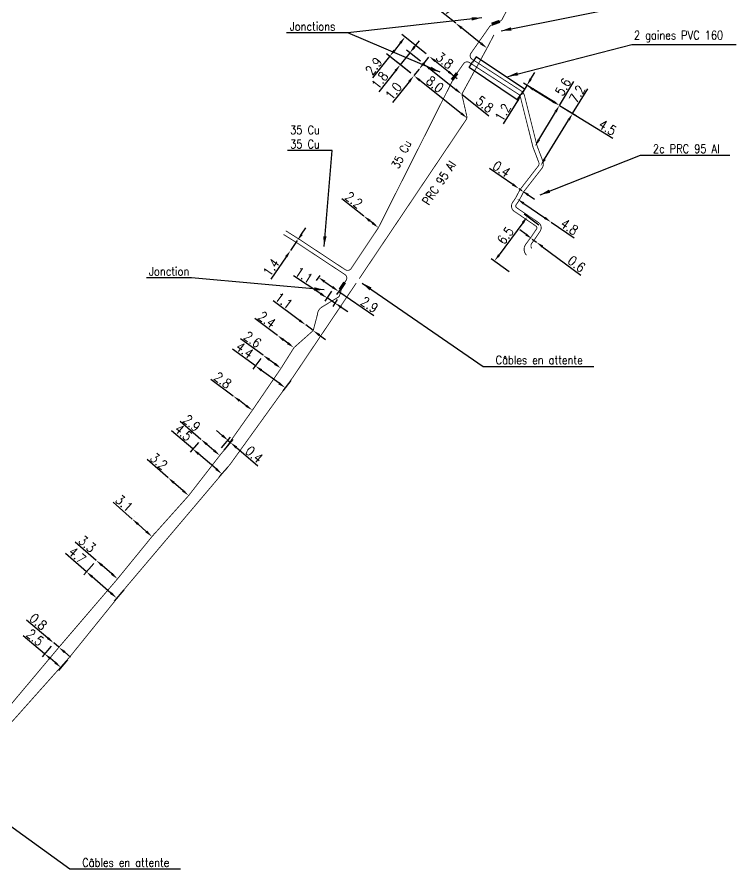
# Model space of a CAD drawing. Header units: millimetres. Extents: x 185000 to 186000, y 127000 to 128000.
# Drawn here: x 185553.4 to 185638.2, y 127566 to 127666 of the extents above; entities that cross this region are included whole.
import ezdxf
from ezdxf.enums import TextEntityAlignment as Align

# ---------------------------------------------------------------- set-up
doc = ezdxf.new("R2010")
doc.units = ezdxf.units.MM
doc.header["$PDMODE"] = 34
doc.layers.get('0').update_dxf_attribs({"linetype": 'CONTINUOUS'})
doc.layers.get('DEFPOINTS').update_dxf_attribs({"linetype": 'CONTINUOUS'})
for name, color, linetype in [('M_120', 5, 'M_ST_13'), ('M_300', 7, 'CONTINUOUS'), ('M_400', 7, 'CONTINUOUS')]:
    doc.layers.add(name, color=color, linetype=linetype)
doc.styles.get("Standard").update_dxf_attribs({"font": 'romans.shx', "width": 0.85})
doc.linetypes.add('M_ST_13', pattern='A,5,-0.3,["oo",Standard,S=1.5,R=0,X=0,Y=-0.5],-3', length=8.3)
doc.dimstyles.get("Standard").update_dxf_attribs({"dimtxt": 1.5, "dimasz": 1.2, "dimexe": 0.625, "dimexo": 0.625, "dimgap": 0.25, "dimtad": 1, "dimdec": 1, "dimzin": 0, "dimdsep": 46, "dimtxsty": 'Standard', "dimcen": -0.5, "dimadec": 0, "dimazin": 0, "dimtfac": 1, "dimtdec": 1, "dimtmove": 0, "dimatfit": 3, "dimfxl": 0, "dimtolj": 1, "dimtzin": 0, "dimarcsym": 0})

# ---------------------------------------------------------------- blocks, each defined once
blk = doc.blocks.new('*D206')
at = {"layer": 'DEFPOINTS', "color": 0, "linetype": 'Continuous', "transparency": 16777216}
for p in [(185557.75, 127592.5), (185557.75, 127592.5), (185558.36, 127591.99)]:
    blk.add_point(p, dxfattribs=at)
at = {"layer": 'M_120', "color": 0, "linetype": 'Continuous', "lineweight": -2, "transparency": 16777216}
for p, q in [((185557.06, 127593.08), (185554.54, 127595.19)), ((185558.36, 127591.99), (185557.75, 127592.5)), ((185558.06, 127591.63), (185558.06, 127591.63)), ((185559.05, 127591.41), (185559.74, 127590.83))]:
    blk.add_line(p, q, dxfattribs=at)
at = {"layer": 'M_120', "color": 0, "linetype": 'Continuous', "transparency": 16777216}
for points in [[(185557.16, 127593.2), (185556.96, 127592.97), (185557.75, 127592.5)], [(185559.15, 127591.53), (185558.96, 127591.3), (185558.36, 127591.99)]]:
    blk.add_solid(points, dxfattribs=at)
at = {"layer": 'M_120', "color": 0, "linetype": 'Continuous', "transparency": 16777216, "insert": (185555.94, 127595), "char_height": 1.125, "attachment_point": 5, "rotation": 320.0649}
blk.add_mtext('\\A1;0.8', dxfattribs=at)
blk = doc.blocks.new('*D207')
at = {"layer": 'DEFPOINTS', "color": 0, "linetype": 'Continuous', "transparency": 16777216}
for p in [(185562.76, 127602.2), (185562.76, 127602.2), (185565.25, 127600.03)]:
    blk.add_point(p, dxfattribs=at)
at = {"layer": 'M_120', "color": 0, "linetype": 'Continuous', "lineweight": -2, "transparency": 16777216}
for p, q in [((185562.76, 127602.2), (185560.29, 127604.35)), ((185564.58, 127600.62), (185563.44, 127601.61))]:
    blk.add_line(p, q, dxfattribs=at)
at = {"layer": 'M_120', "color": 0, "linetype": 'Continuous', "transparency": 16777216}
for points in [[(185563.54, 127601.72), (185563.34, 127601.49), (185562.76, 127602.2)], [(185564.67, 127600.74), (185564.48, 127600.51), (185565.25, 127600.03)]]:
    blk.add_solid(points, dxfattribs=at)
at = {"layer": 'M_120', "color": 0, "linetype": 'Continuous', "transparency": 16777216, "insert": (185561.68, 127604.13), "char_height": 1.125, "attachment_point": 5, "rotation": 319.0247}
blk.add_mtext('\\A1;3.3', dxfattribs=at)
blk = doc.blocks.new('*D208')
at = {"layer": 'DEFPOINTS', "color": 0, "linetype": 'Continuous', "transparency": 16777216}
for p in [(185566.96, 127607.03), (185566.98, 127607.06), (185569.28, 127604.97)]:
    blk.add_point(p, dxfattribs=at)
at = {"layer": 'M_120', "color": 0, "linetype": 'Continuous', "lineweight": -2, "transparency": 16777216}
for p, q in [((185566.98, 127607.06), (185564.74, 127609.05)), ((185567.27, 127607.38), (185567.29, 127607.41)), ((185568.63, 127605.59), (185567.66, 127606.46)), ((185569.59, 127605.32), (185569.61, 127605.35))]:
    blk.add_line(p, q, dxfattribs=at)
at = {"layer": 'M_120', "color": 0, "linetype": 'Continuous', "transparency": 16777216}
for points in [[(185567.76, 127606.57), (185567.56, 127606.35), (185566.98, 127607.06)], [(185568.73, 127605.71), (185568.53, 127605.48), (185569.3, 127605)]]:
    blk.add_solid(points, dxfattribs=at)
at = {"layer": 'M_120', "color": 0, "linetype": 'Continuous', "transparency": 16777216, "insert": (185566.02, 127608.91), "char_height": 1.125, "attachment_point": 5, "rotation": 318.3723}
blk.add_mtext('\\A1;3.1', dxfattribs=at)
blk = doc.blocks.new('*D209')
at = {"layer": 'DEFPOINTS', "color": 0, "linetype": 'Continuous', "transparency": 16777216}
for p in [(185571.2, 127611.91), (185571.2, 127611.91), (185573.61, 127609.81)]:
    blk.add_point(p, dxfattribs=at)
at = {"layer": 'M_120', "color": 0, "linetype": 'Continuous', "lineweight": -2, "transparency": 16777216}
for p, q in [((185571.2, 127611.91), (185568.72, 127614.06)), ((185572.93, 127610.4), (185571.88, 127611.32))]:
    blk.add_line(p, q, dxfattribs=at)
at = {"layer": 'M_120', "color": 0, "linetype": 'Continuous', "transparency": 16777216}
for points in [[(185571.98, 127611.43), (185571.78, 127611.2), (185571.2, 127611.91)], [(185573.03, 127610.51), (185572.84, 127610.29), (185573.61, 127609.81)]]:
    blk.add_solid(points, dxfattribs=at)
at = {"layer": 'M_120', "color": 0, "linetype": 'Continuous', "transparency": 16777216, "insert": (185570.11, 127613.84), "char_height": 1.125, "attachment_point": 5, "rotation": 319.0247}
blk.add_mtext('\\A1;3.2', dxfattribs=at)
blk = doc.blocks.new('*D210')
at = {"layer": 'DEFPOINTS', "color": 0, "linetype": 'Continuous', "transparency": 16777216}
for p in [(185575.06, 127616.42), (185575.06, 127616.42), (185577.27, 127614.53)]:
    blk.add_point(p, dxfattribs=at)
at = {"layer": 'M_120', "color": 0, "linetype": 'Continuous', "lineweight": -2, "transparency": 16777216}
for p, q in [((185575.06, 127616.42), (185572.61, 127618.52)), ((185576.58, 127615.11), (185575.75, 127615.83))]:
    blk.add_line(p, q, dxfattribs=at)
at = {"layer": 'M_120', "color": 0, "linetype": 'Continuous', "transparency": 16777216}
for points in [[(185575.85, 127615.94), (185575.65, 127615.72), (185575.06, 127616.42)], [(185576.68, 127615.23), (185576.48, 127615), (185577.27, 127614.53)]]:
    blk.add_solid(points, dxfattribs=at)
at = {"layer": 'M_120', "color": 0, "linetype": 'Continuous', "transparency": 16777216, "insert": (185573.98, 127618.33), "char_height": 1.125, "attachment_point": 5, "rotation": 319.3656}
blk.add_mtext('\\A1;2.9', dxfattribs=at)
blk = doc.blocks.new('*D211')
at = {"layer": 'DEFPOINTS', "color": 0, "linetype": 'Continuous', "transparency": 16777216}
for p in [(185578.85, 127621.51), (185578.85, 127621.51), (185581.1, 127619.84)]:
    blk.add_point(p, dxfattribs=at)
at = {"layer": 'M_120', "color": 0, "linetype": 'Continuous', "lineweight": -2, "transparency": 16777216}
for p, q in [((185578.85, 127621.51), (185576.22, 127623.46)), ((185580.38, 127620.37), (185579.57, 127620.97))]:
    blk.add_line(p, q, dxfattribs=at)
at = {"layer": 'M_120', "color": 0, "linetype": 'Continuous', "transparency": 16777216}
for points in [[(185579.66, 127621.09), (185579.48, 127620.85), (185578.85, 127621.51)], [(185580.47, 127620.49), (185580.29, 127620.25), (185581.1, 127619.84)]]:
    blk.add_solid(points, dxfattribs=at)
at = {"layer": 'M_120', "color": 0, "linetype": 'Continuous', "transparency": 16777216, "insert": (185577.62, 127623.36), "char_height": 1.125, "attachment_point": 5, "rotation": 323.3524}
blk.add_mtext('\\A1;2.8', dxfattribs=at)
blk = doc.blocks.new('*D212')
at = {"layer": 'DEFPOINTS', "color": 0, "linetype": 'Continuous', "transparency": 16777216}
for p in [(185582.36, 127626.3), (185582.36, 127626.3), (185584.46, 127624.76)]:
    blk.add_point(p, dxfattribs=at)
at = {"layer": 'M_120', "color": 0, "linetype": 'Continuous', "lineweight": -2, "transparency": 16777216}
for p, q in [((185582.36, 127626.3), (185579.72, 127628.24)), ((185583.73, 127625.29), (185583.09, 127625.77))]:
    blk.add_line(p, q, dxfattribs=at)
at = {"layer": 'M_120', "color": 0, "linetype": 'Continuous', "transparency": 16777216}
for points in [[(185583.18, 127625.89), (185583, 127625.64), (185582.36, 127626.3)], [(185583.82, 127625.41), (185583.65, 127625.17), (185584.46, 127624.76)]]:
    blk.add_solid(points, dxfattribs=at)
at = {"layer": 'M_120', "color": 0, "linetype": 'Continuous', "transparency": 16777216, "insert": (185581.12, 127628.14), "char_height": 1.125, "attachment_point": 5, "rotation": 323.7619}
blk.add_mtext('\\A1;2.6', dxfattribs=at)
blk = doc.blocks.new('*D213')
at = {"layer": 'DEFPOINTS', "color": 0, "linetype": 'Continuous', "transparency": 16777216}
for p in [(185584.06, 127628.62), (185584.06, 127628.62), (185585.98, 127627.19)]:
    blk.add_point(p, dxfattribs=at)
at = {"layer": 'M_120', "color": 0, "linetype": 'Continuous', "lineweight": -2, "transparency": 16777216}
for p, q in [((185584.06, 127628.62), (185581.39, 127630.6)), ((185585.26, 127627.72), (185584.78, 127628.08))]:
    blk.add_line(p, q, dxfattribs=at)
at = {"layer": 'M_120', "color": 0, "linetype": 'Continuous', "transparency": 16777216}
for points in [[(185584.87, 127628.2), (185584.69, 127627.96), (185584.06, 127628.62)], [(185585.35, 127627.84), (185585.17, 127627.6), (185585.98, 127627.19)]]:
    blk.add_solid(points, dxfattribs=at)
at = {"layer": 'M_120', "color": 0, "linetype": 'Continuous', "transparency": 16777216, "insert": (185582.81, 127630.48), "char_height": 1.125, "attachment_point": 5, "rotation": 323.3992}
blk.add_mtext('\\A1;2.4', dxfattribs=at)
blk = doc.blocks.new('*D214')
at = {"layer": 'DEFPOINTS', "color": 0, "linetype": 'Continuous', "transparency": 16777216}
for p in [(185578.24, 127616.3), (185577.17, 127615.06), (185577.47, 127614.8)]:
    blk.add_point(p, dxfattribs=at)
at = {"layer": 'M_120', "color": 0, "linetype": 'Continuous', "lineweight": -2, "transparency": 16777216}
for p, q in [((185577.55, 127616.89), (185576.87, 127617.47)), ((185577.47, 127615.41), (185578.54, 127616.66)), ((185577.78, 127615.15), (185578.84, 127616.4)), ((185578.24, 127616.3), (185578.54, 127616.04)), ((185579.22, 127615.46), (185581.74, 127613.29))]:
    blk.add_line(p, q, dxfattribs=at)
at = {"layer": 'M_120', "color": 0, "linetype": 'Continuous', "transparency": 16777216}
for points in [[(185577.65, 127617), (185577.45, 127616.77), (185578.24, 127616.3)], [(185579.32, 127615.57), (185579.12, 127615.34), (185578.54, 127616.04)]]:
    blk.add_solid(points, dxfattribs=at)
at = {"layer": 'M_120', "color": 0, "linetype": 'Continuous', "transparency": 16777216, "insert": (185581.31, 127614.65), "char_height": 1.125, "attachment_point": 5, "rotation": 319.3656}
blk.add_mtext('\\A1;0.4', dxfattribs=at)
blk = doc.blocks.new('*D215')
at = {"layer": 'DEFPOINTS', "color": 0, "linetype": 'Continuous', "transparency": 16777216}
for p in [(185590.67, 127634.24), (185591.33, 127633.24), (185589.88, 127633.03)]:
    blk.add_point(p, dxfattribs=at)
at = {"layer": 'M_120', "color": 0, "linetype": 'Continuous', "lineweight": -2, "transparency": 16777216}
for p, q in [((185589.13, 127633.53), (185585.94, 127635.64)), ((185590.41, 127633.84), (185589.62, 127632.64)), ((185590.8, 127632.43), (185589.88, 127633.03)), ((185591.07, 127632.85), (185590.54, 127632.04)), ((185591.55, 127631.93), (185592.3, 127631.43))]:
    blk.add_line(p, q, dxfattribs=at)
at = {"layer": 'M_120', "color": 0, "linetype": 'Continuous', "transparency": 16777216}
for points in [[(185589.21, 127633.65), (185589.04, 127633.4), (185589.88, 127633.03)], [(185591.63, 127632.06), (185591.46, 127631.81), (185590.8, 127632.43)]]:
    blk.add_solid(points, dxfattribs=at)
at = {"layer": 'M_120', "color": 0, "linetype": 'Continuous', "transparency": 16777216, "insert": (185587.17, 127635.72), "char_height": 1.125, "attachment_point": 5, "rotation": 326.5481}
blk.add_mtext('\\A1;1.1', dxfattribs=at)
blk = doc.blocks.new('*D216')
at = {"layer": 'DEFPOINTS', "color": 0, "linetype": 'Continuous', "transparency": 16777216}
for p in [(185588.86, 127635.45), (185589.28, 127636.07), (185591.67, 127634.43)]:
    blk.add_point(p, dxfattribs=at)
at = {"layer": 'M_120', "color": 0, "linetype": 'Continuous', "lineweight": -2, "transparency": 16777216}
for p, q in [((185589.02, 127635.68), (185588.59, 127635.06)), ((185589.6, 127634.94), (185590.5, 127634.31)), ((185591.41, 127634.04), (185590.98, 127633.42)), ((185591.24, 127633.8), (185595.38, 127630.95))]:
    blk.add_line(p, q, dxfattribs=at)
at = {"layer": 'M_120', "color": 0, "linetype": 'Continuous', "transparency": 16777216}
for points in [[(185589.68, 127635.06), (185589.51, 127634.81), (185588.86, 127635.45)], [(185590.59, 127634.44), (185590.42, 127634.19), (185591.24, 127633.8)]]:
    blk.add_solid(points, dxfattribs=at)
at = {"layer": 'M_120', "color": 0, "linetype": 'Continuous', "transparency": 16777216, "insert": (185594.85, 127632.23), "char_height": 1.125, "attachment_point": 5, "rotation": 325.4541}
blk.add_mtext('\\A1;2.9', dxfattribs=at)
blk = doc.blocks.new('*D217')
at = {"layer": 'DEFPOINTS', "color": 0, "linetype": 'Continuous', "transparency": 16777216}
for p in [(185586.38, 127639.77), (185585.59, 127638.61), (185585.59, 127638.61)]:
    blk.add_point(p, dxfattribs=at)
at = {"layer": 'M_120', "color": 0, "linetype": 'Continuous', "lineweight": -2, "transparency": 16777216}
for p, q in [((185586.89, 127640.51), (185587.4, 127641.25)), ((185586.38, 127639.77), (185585.59, 127638.61)), ((185585.08, 127637.87), (185583.27, 127635.25))]:
    blk.add_line(p, q, dxfattribs=at)
at = {"layer": 'M_120', "color": 0, "linetype": 'Continuous', "transparency": 16777216}
for points in [[(185586.77, 127640.59), (185587.02, 127640.42), (185586.38, 127639.77)], [(185584.95, 127637.96), (185585.2, 127637.79), (185585.59, 127638.61)]]:
    blk.add_solid(points, dxfattribs=at)
at = {"layer": 'M_120', "color": 0, "linetype": 'Continuous', "transparency": 16777216, "insert": (185583.3, 127636.61), "char_height": 1.125, "attachment_point": 5, "rotation": 55.4541}
blk.add_mtext('\\A1;1.4', dxfattribs=at)
blk = doc.blocks.new('*D218')
at = {"layer": 'DEFPOINTS', "color": 0, "linetype": 'Continuous', "transparency": 16777216}
for p in [(185597.23, 127661.4), (185601.89, 127661.4), (185600.08, 127659.14)]:
    blk.add_point(p, dxfattribs=at)
at = {"layer": 'M_120', "color": 0, "linetype": 'Continuous', "lineweight": -2, "transparency": 16777216}
for p, q in [((185601.52, 127661.7), (185598.67, 127663.97)), ((185598.48, 127662.97), (185597.79, 127662.11)), ((185597.23, 127661.4), (185595.22, 127658.87)), ((185599.72, 127659.43), (185596.87, 127661.7))]:
    blk.add_line(p, q, dxfattribs=at)
at = {"layer": 'M_120', "color": 0, "linetype": 'Continuous', "transparency": 16777216}
for points in [[(185598.36, 127663.06), (185598.6, 127662.88), (185599.04, 127663.67)], [(185597.68, 127662.2), (185597.91, 127662.02), (185597.23, 127661.4)]]:
    blk.add_solid(points, dxfattribs=at)
at = {"layer": 'M_120', "color": 0, "linetype": 'Continuous', "transparency": 16777216, "insert": (185595.36, 127660.25), "char_height": 1.125, "attachment_point": 5, "rotation": 51.4862}
blk.add_mtext('\\A1;2.9', dxfattribs=at)
blk = doc.blocks.new('*D219')
at = {"layer": 'DEFPOINTS', "color": 0, "linetype": 'Continuous', "transparency": 16777216}
for p in [(185601.89, 127661.4), (185601.89, 127661.4), (185604.86, 127659.04)]:
    blk.add_point(p, dxfattribs=at)
at = {"layer": 'M_120', "color": 0, "linetype": 'Continuous', "lineweight": -2, "transparency": 16777216}
blk.add_line((185604.16, 127659.6), (185602.59, 127660.84), dxfattribs=at)
at = {"layer": 'M_120', "color": 0, "linetype": 'Continuous', "transparency": 16777216}
for points in [[(185602.69, 127660.96), (185602.5, 127660.73), (185601.89, 127661.4)], [(185604.25, 127659.72), (185604.07, 127659.48), (185604.86, 127659.04)]]:
    blk.add_solid(points, dxfattribs=at)
at = {"layer": 'M_120', "color": 0, "linetype": 'Continuous', "transparency": 16777216, "insert": (185603.7, 127660.92), "char_height": 1.125, "attachment_point": 5, "rotation": 321.4862}
blk.add_mtext('\\A1;3.8', dxfattribs=at)
blk = doc.blocks.new('*D228')
at = {"layer": 'DEFPOINTS', "color": 0, "linetype": 'Continuous', "transparency": 16777216}
for p in [(185615.15, 127641.3), (185609.55, 127637.36), (185611.66, 127635.8)]:
    blk.add_point(p, dxfattribs=at)
at = {"layer": 'M_120', "color": 0, "linetype": 'Continuous', "lineweight": -2, "transparency": 16777216}
for p, q in [((185614.78, 127641.58), (185613.04, 127642.86)), ((185612.88, 127641.86), (185610.09, 127638.08)), ((185611.28, 127636.08), (185609.17, 127637.64))]:
    blk.add_line(p, q, dxfattribs=at)
at = {"layer": 'M_120', "color": 0, "linetype": 'Continuous', "transparency": 16777216}
for points in [[(185612.76, 127641.95), (185613, 127641.77), (185613.42, 127642.58)], [(185609.97, 127638.17), (185610.21, 127638), (185609.55, 127637.36)]]:
    blk.add_solid(points, dxfattribs=at)
at = {"layer": 'M_120', "color": 0, "linetype": 'Continuous', "transparency": 16777216, "insert": (185610.84, 127640.36), "char_height": 1.125, "attachment_point": 5, "rotation": 53.4588}
blk.add_mtext('\\A1;6.5', dxfattribs=at)
blk = doc.blocks.new('*D229')
at = {"layer": 'DEFPOINTS', "color": 0, "linetype": 'Continuous', "transparency": 16777216}
for p in [(185613.99, 127639.95), (185614.47, 127639.59), (185614.47, 127639.59)]:
    blk.add_point(p, dxfattribs=at)
at = {"layer": 'M_120', "color": 0, "linetype": 'Continuous', "lineweight": -2, "transparency": 16777216}
for p, q in [((185613.26, 127640.48), (185612.54, 127641.02)), ((185613.99, 127639.95), (185614.47, 127639.59)), ((185615.19, 127639.05), (185619.7, 127635.71))]:
    blk.add_line(p, q, dxfattribs=at)
at = {"layer": 'M_120', "color": 0, "linetype": 'Continuous', "transparency": 16777216}
for points in [[(185613.35, 127640.6), (185613.17, 127640.36), (185613.99, 127639.95)], [(185615.28, 127639.17), (185615.1, 127638.93), (185614.47, 127639.59)]]:
    blk.add_solid(points, dxfattribs=at)
at = {"layer": 'M_120', "color": 0, "linetype": 'Continuous', "transparency": 16777216, "insert": (185619.2, 127637.02), "char_height": 1.125, "attachment_point": 5, "rotation": 323.4588}
blk.add_mtext('\\A1;0.6', dxfattribs=at)
blk = doc.blocks.new('*D230')
at = {"layer": 'DEFPOINTS', "color": 0, "linetype": 'Continuous', "transparency": 16777216}
for p in [(185612.24, 127644.64), (185616.21, 127641.93), (185616.21, 127641.93)]:
    blk.add_point(p, dxfattribs=at)
at = {"layer": 'M_120', "color": 0, "linetype": 'Continuous', "lineweight": -2, "transparency": 16777216}
for p, q in [((185612.99, 127644.13), (185615.46, 127642.44)), ((185616.21, 127641.93), (185618.92, 127640.08))]:
    blk.add_line(p, q, dxfattribs=at)
at = {"layer": 'M_120', "color": 0, "linetype": 'Continuous', "transparency": 16777216}
for points in [[(185613.07, 127644.25), (185612.9, 127644.01), (185612.24, 127644.64)], [(185615.55, 127642.56), (185615.38, 127642.32), (185616.21, 127641.93)]]:
    blk.add_solid(points, dxfattribs=at)
at = {"layer": 'M_120', "color": 0, "linetype": 'Continuous', "transparency": 16777216, "insert": (185618.36, 127641.37), "char_height": 1.125, "attachment_point": 5, "rotation": 325.6998}
blk.add_mtext('\\A1;4.8', dxfattribs=at)
blk = doc.blocks.new('*D231')
at = {"layer": 'DEFPOINTS', "color": 0, "linetype": 'Continuous', "transparency": 16777216}
for p in [(185612.44, 127645.86), (185612.44, 127645.86), (185612.77, 127645.63)]:
    blk.add_point(p, dxfattribs=at)
at = {"layer": 'M_120', "color": 0, "linetype": 'Continuous', "lineweight": -2, "transparency": 16777216}
for p, q in [((185611.69, 127646.36), (185608.95, 127648.24)), ((185612.77, 127645.63), (185612.44, 127645.86)), ((185613.51, 127645.13), (185614.26, 127644.62))]:
    blk.add_line(p, q, dxfattribs=at)
at = {"layer": 'M_120', "color": 0, "linetype": 'Continuous', "transparency": 16777216}
for points in [[(185611.78, 127646.49), (185611.61, 127646.24), (185612.44, 127645.86)], [(185613.6, 127645.25), (185613.43, 127645), (185612.77, 127645.63)]]:
    blk.add_solid(points, dxfattribs=at)
at = {"layer": 'M_120', "color": 0, "linetype": 'Continuous', "transparency": 16777216, "insert": (185610.37, 127648.17), "char_height": 1.125, "attachment_point": 5, "rotation": 325.6998}
blk.add_mtext('\\A1;0.4', dxfattribs=at)
blk = doc.blocks.new('*D232')
at = {"layer": 'DEFPOINTS', "color": 0, "linetype": 'Continuous', "transparency": 16777216}
for p in [(185617.18, 127655.64), (185618.73, 127654.69), (185614.97, 127648.55)]:
    blk.add_point(p, dxfattribs=at)
at = {"layer": 'M_120', "color": 0, "linetype": 'Continuous', "lineweight": -2, "transparency": 16777216}
for p, q in [((185618.73, 127654.69), (185620.53, 127657.61)), ((185617.58, 127655.4), (185619.13, 127654.45)), ((185615.44, 127649.32), (185618.26, 127653.92))]:
    blk.add_line(p, q, dxfattribs=at)
at = {"layer": 'M_120', "color": 0, "linetype": 'Continuous', "transparency": 16777216}
for points in [[(185618.14, 127654), (185618.39, 127653.84), (185618.73, 127654.69)], [(185615.31, 127649.4), (185615.57, 127649.24), (185614.97, 127648.55)]]:
    blk.add_solid(points, dxfattribs=at)
at = {"layer": 'M_120', "color": 0, "linetype": 'Continuous', "transparency": 16777216, "insert": (185619.27, 127656.99), "char_height": 1.125, "attachment_point": 5, "rotation": 58.4765}
blk.add_mtext('\\A1;7.2', dxfattribs=at)
blk = doc.blocks.new('*D233')
at = {"layer": 'DEFPOINTS', "color": 0, "linetype": 'Continuous', "transparency": 16777216}
for p in [(185617.18, 127655.64), (185617.18, 127655.64), (185614.31, 127650.84)]:
    blk.add_point(p, dxfattribs=at)
at = {"layer": 'M_120', "color": 0, "linetype": 'Continuous', "lineweight": -2, "transparency": 16777216}
for p, q in [((185617.18, 127655.64), (185618.87, 127658.45)), ((185614.77, 127651.61), (185616.72, 127654.87)), ((185614.71, 127650.6), (185614.71, 127650.6))]:
    blk.add_line(p, q, dxfattribs=at)
at = {"layer": 'M_120', "color": 0, "linetype": 'Continuous', "transparency": 16777216}
for points in [[(185616.59, 127654.95), (185616.85, 127654.79), (185617.18, 127655.64)], [(185614.64, 127651.69), (185614.9, 127651.53), (185614.31, 127650.84)]]:
    blk.add_solid(points, dxfattribs=at)
at = {"layer": 'M_120', "color": 0, "linetype": 'Continuous', "transparency": 16777216, "insert": (185617.61, 127657.82), "char_height": 1.125, "attachment_point": 5, "rotation": 59.0771}
blk.add_mtext('\\A1;5.6', dxfattribs=at)
blk = doc.blocks.new('*D234')
at = {"layer": 'DEFPOINTS', "color": 0, "linetype": 'Continuous', "transparency": 16777216}
for p in [(185613.35, 127657.99), (185617.18, 127655.64), (185617.18, 127655.64)]:
    blk.add_point(p, dxfattribs=at)
at = {"layer": 'M_120', "color": 0, "linetype": 'Continuous', "lineweight": -2, "transparency": 16777216}
for p, q in [((185614.12, 127657.52), (185616.42, 127656.11)), ((185617.18, 127655.64), (185623.46, 127651.79))]:
    blk.add_line(p, q, dxfattribs=at)
at = {"layer": 'M_120', "color": 0, "linetype": 'Continuous', "transparency": 16777216}
for points in [[(185614.19, 127657.65), (185614.04, 127657.39), (185613.35, 127657.99)], [(185616.5, 127656.24), (185616.34, 127655.98), (185617.18, 127655.64)]]:
    blk.add_solid(points, dxfattribs=at)
at = {"layer": 'M_120', "color": 0, "linetype": 'Continuous', "transparency": 16777216, "insert": (185622.84, 127653.05), "char_height": 1.125, "attachment_point": 5, "rotation": 328.4765}
blk.add_mtext('\\A1;4.5', dxfattribs=at)
blk = doc.blocks.new('*D235')
at = {"layer": 'DEFPOINTS', "color": 0, "linetype": 'Continuous', "transparency": 16777216}
for p in [(185613.35, 127657.99), (185612.72, 127656.97), (185617.18, 127655.64)]:
    blk.add_point(p, dxfattribs=at)
at = {"layer": 'M_120', "color": 0, "linetype": 'Continuous', "lineweight": -2, "transparency": 16777216}
for p, q in [((185613.82, 127658.76), (185614.29, 127659.53)), ((185613.35, 127657.99), (185612.72, 127656.97)), ((185616.79, 127655.89), (185612.95, 127658.24)), ((185612.25, 127656.2), (185610.58, 127653.48))]:
    blk.add_line(p, q, dxfattribs=at)
at = {"layer": 'M_120', "color": 0, "linetype": 'Continuous', "transparency": 16777216}
for points in [[(185613.69, 127658.84), (185613.95, 127658.68), (185613.35, 127657.99)], [(185612.12, 127656.28), (185612.38, 127656.12), (185612.72, 127656.97)]]:
    blk.add_solid(points, dxfattribs=at)
at = {"layer": 'M_120', "color": 0, "linetype": 'Continuous', "transparency": 16777216, "insert": (185610.53, 127654.83), "char_height": 1.125, "attachment_point": 5, "rotation": 58.4765}
blk.add_mtext('\\A1;1.2', dxfattribs=at)
blk = doc.blocks.new('*D236')
at = {"layer": 'DEFPOINTS', "color": 0, "linetype": 'Continuous', "transparency": 16777216}
for p in [(185587.37, 127629.86), (185587.37, 127629.86), (185588.25, 127629.2)]:
    blk.add_point(p, dxfattribs=at)
at = {"layer": 'M_120', "color": 0, "linetype": 'Continuous', "lineweight": -2, "transparency": 16777216}
for p, q in [((185586.65, 127630.39), (185583.55, 127632.69)), ((185588.25, 127629.2), (185587.37, 127629.86)), ((185588.97, 127628.66), (185589.7, 127628.13))]:
    blk.add_line(p, q, dxfattribs=at)
at = {"layer": 'M_120', "color": 0, "linetype": 'Continuous', "transparency": 16777216}
for points in [[(185586.74, 127630.51), (185586.56, 127630.27), (185587.37, 127629.86)], [(185589.06, 127628.78), (185588.88, 127628.54), (185588.25, 127629.2)]]:
    blk.add_solid(points, dxfattribs=at)
at = {"layer": 'M_120', "color": 0, "linetype": 'Continuous', "transparency": 16777216, "insert": (185584.79, 127632.71), "char_height": 1.125, "attachment_point": 5, "rotation": 323.3992}
blk.add_mtext('\\A1;1.1', dxfattribs=at)
blk = doc.blocks.new('*D262')
at = {"layer": 'DEFPOINTS', "color": 0, "linetype": 'Continuous', "transparency": 16777216}
for p in [(185594.19, 127642.65), (185594.19, 127642.65), (185595.91, 127641.28)]:
    blk.add_point(p, dxfattribs=at)
at = {"layer": 'M_120', "color": 0, "linetype": 'Continuous', "lineweight": -2, "transparency": 16777216}
for p, q in [((185594.19, 127642.65), (185591.62, 127644.69)), ((185595.21, 127641.84), (185594.89, 127642.09))]:
    blk.add_line(p, q, dxfattribs=at)
at = {"layer": 'M_120', "color": 0, "linetype": 'Continuous', "transparency": 16777216}
for points in [[(185594.99, 127642.21), (185594.8, 127641.97), (185594.19, 127642.65)], [(185595.3, 127641.96), (185595.11, 127641.73), (185595.91, 127641.28)]]:
    blk.add_solid(points, dxfattribs=at)
at = {"layer": 'M_120', "color": 0, "linetype": 'Continuous', "transparency": 16777216, "insert": (185593.02, 127644.54), "char_height": 1.125, "attachment_point": 5, "rotation": 321.5684}
blk.add_mtext('\\A1;2.2', dxfattribs=at)
blk = doc.blocks.new('M_300_04')
at = {"color": 0, "linetype": 'Continuous'}
blk.add_line((0, 0.375), (0, -0.375), dxfattribs=at)
blk.add_solid([(-0.5, 0.1875), (-0.5, -0.1875), (0.5, 0.1875), (0.5, -0.1875)], dxfattribs=at)
at = {"color": 0, "linetype": 'Continuous', "width": 0.75, "flags": 3}
for tag, p in [('DEF_LEG', (0, -5)), ('DEF_COUP', (0, -7.5)), ('DEF_TYPE', (0, -10))]:
    blk.add_attdef(tag, text='', height=1.2, dxfattribs=at).set_placement(p, align=Align.MIDDLE)
blk = doc.blocks.new('M_300_03')
at = {"color": 0, "linetype": 'Continuous'}
blk.add_solid([(-0.5, 0.1875), (-0.5, -0.1875), (0.5, 0.1875), (0.5, -0.1875)], dxfattribs=at)
at = {"color": 0, "linetype": 'Continuous', "width": 0.75, "flags": 3}
for tag, p in [('DEF_LEG', (0, -5)), ('DEF_COUP', (0, -7.5)), ('DEF_TYPE', (0, -10))]:
    blk.add_attdef(tag, text='', height=1.2, dxfattribs=at).set_placement(p, align=Align.MIDDLE)
blk = doc.blocks.new('*D442')
at = {"layer": 'DEFPOINTS', "color": 0, "linetype": 'Continuous', "transparency": 16777216}
for p in [(185604.99, 127665.3), (185604.99, 127665.3), (185608.67, 127662.37)]:
    blk.add_point(p, dxfattribs=at)
at = {"layer": 'M_120', "color": 0, "linetype": 'Continuous', "lineweight": -2, "transparency": 16777216}
for p, q in [((185604.99, 127665.3), (185602.42, 127667.34)), ((185607.96, 127662.93), (185605.69, 127664.74)), ((185608.38, 127662.01), (185608.38, 127662.01))]:
    blk.add_line(p, q, dxfattribs=at)
at = {"layer": 'M_120', "color": 0, "linetype": 'Continuous', "transparency": 16777216}
for points in [[(185605.79, 127664.86), (185605.6, 127664.62), (185604.99, 127665.3)], [(185608.06, 127663.05), (185607.87, 127662.81), (185608.67, 127662.37)]]:
    blk.add_solid(points, dxfattribs=at)
at = {"layer": 'M_120', "color": 0, "linetype": 'Continuous', "transparency": 16777216, "insert": (185603.82, 127667.19), "char_height": 1.125, "attachment_point": 5, "rotation": 321.4862}
blk.add_mtext('\\A1;4.7', dxfattribs=at)
blk = doc.blocks.new('*D443')
at = {"layer": 'DEFPOINTS', "color": 0, "linetype": 'Continuous', "transparency": 16777216}
for p in [(185600.71, 127659.92), (185600.08, 127659.14), (185600.08, 127659.14)]:
    blk.add_point(p, dxfattribs=at)
at = {"layer": 'M_120', "color": 0, "linetype": 'Continuous', "lineweight": -2, "transparency": 16777216}
for p, q in [((185601.27, 127660.62), (185601.83, 127661.33)), ((185600.71, 127659.92), (185600.08, 127659.14)), ((185599.52, 127658.43), (185597.57, 127655.97))]:
    blk.add_line(p, q, dxfattribs=at)
at = {"layer": 'M_120', "color": 0, "linetype": 'Continuous', "transparency": 16777216}
for points in [[(185601.15, 127660.72), (185601.39, 127660.53), (185600.71, 127659.92)], [(185599.41, 127658.52), (185599.64, 127658.34), (185600.08, 127659.14)]]:
    blk.add_solid(points, dxfattribs=at)
at = {"layer": 'M_120', "color": 0, "linetype": 'Continuous', "transparency": 16777216, "insert": (185597.68, 127657.32), "char_height": 1.125, "attachment_point": 5, "rotation": 51.4862}
blk.add_mtext('\\A1;1.0', dxfattribs=at)
blk = doc.blocks.new('*D444')
at = {"layer": 'DEFPOINTS', "color": 0, "linetype": 'Continuous', "transparency": 16777216}
for p in [(185598.48, 127660.41), (185601.21, 127660.54), (185600.08, 127659.14)]:
    blk.add_point(p, dxfattribs=at)
at = {"layer": 'M_120', "color": 0, "linetype": 'Continuous', "lineweight": -2, "transparency": 16777216}
for p, q in [((185600.16, 127662.53), (185600.72, 127663.23)), ((185599.6, 127661.82), (185598.48, 127660.41)), ((185600.84, 127660.84), (185599.23, 127662.12)), ((185599.72, 127659.43), (185598.11, 127660.71)), ((185597.92, 127659.71), (185595.96, 127657.25))]:
    blk.add_line(p, q, dxfattribs=at)
at = {"layer": 'M_120', "color": 0, "linetype": 'Continuous', "transparency": 16777216}
for points in [[(185600.04, 127662.62), (185600.28, 127662.43), (185599.6, 127661.82)], [(185597.8, 127659.8), (185598.03, 127659.62), (185598.48, 127660.41)]]:
    blk.add_solid(points, dxfattribs=at)
at = {"layer": 'M_120', "color": 0, "linetype": 'Continuous', "transparency": 16777216, "insert": (185596.07, 127658.6), "char_height": 1.125, "attachment_point": 5, "rotation": 51.4862}
blk.add_mtext('\\A1;1.8', dxfattribs=at)
blk = doc.blocks.new('*D445')
at = {"layer": 'DEFPOINTS', "color": 0, "linetype": 'Continuous', "transparency": 16777216}
for p in [(185600.08, 127659.14), (185600.08, 127659.14), (185606.34, 127654.15)]:
    blk.add_point(p, dxfattribs=at)
at = {"layer": 'M_120', "color": 0, "linetype": 'Continuous', "lineweight": -2, "transparency": 16777216}
for p, q in [((185599.79, 127658.77), (185599.79, 127658.77)), ((185605.64, 127654.71), (185600.79, 127658.58)), ((185606.64, 127654.52), (185606.64, 127654.52))]:
    blk.add_line(p, q, dxfattribs=at)
at = {"layer": 'M_120', "color": 0, "linetype": 'Continuous', "transparency": 16777216}
for points in [[(185600.88, 127658.69), (185600.7, 127658.46), (185600.08, 127659.14)], [(185605.73, 127654.83), (185605.55, 127654.6), (185606.34, 127654.15)]]:
    blk.add_solid(points, dxfattribs=at)
at = {"layer": 'M_120', "color": 0, "linetype": 'Continuous', "transparency": 16777216, "insert": (185602.55, 127658.13), "char_height": 1.125, "attachment_point": 5, "rotation": 321.4862}
blk.add_mtext('\\A1;8.0', dxfattribs=at)
blk = doc.blocks.new('*D446')
at = {"layer": 'DEFPOINTS', "color": 0, "linetype": 'Continuous', "transparency": 16777216}
for p in [(185601.21, 127660.54), (185601.21, 127660.54), (185605.7, 127656.96)]:
    blk.add_point(p, dxfattribs=at)
at = {"layer": 'M_120', "color": 0, "linetype": 'Continuous', "lineweight": -2, "transparency": 16777216}
for p, q in [((185601.91, 127659.98), (185605, 127657.52)), ((185605.7, 127656.96), (185608.87, 127654.44))]:
    blk.add_line(p, q, dxfattribs=at)
at = {"layer": 'M_120', "color": 0, "linetype": 'Continuous', "transparency": 16777216}
for points in [[(185602, 127660.1), (185601.82, 127659.87), (185601.21, 127660.54)], [(185605.09, 127657.64), (185604.91, 127657.41), (185605.7, 127656.96)]]:
    blk.add_solid(points, dxfattribs=at)
at = {"layer": 'M_120', "color": 0, "linetype": 'Continuous', "transparency": 16777216, "insert": (185608.41, 127655.77), "char_height": 1.125, "attachment_point": 5, "rotation": 321.4862}
blk.add_mtext('\\A1;5.8', dxfattribs=at)
blk = doc.blocks.new('*D447')
at = {"layer": 'DEFPOINTS', "color": 0, "linetype": 'Continuous', "transparency": 16777216}
for p in [(185582.36, 127626.3), (185581.45, 127625.05), (185585.87, 127623.73)]:
    blk.add_point(p, dxfattribs=at)
at = {"layer": 'M_120', "color": 0, "linetype": 'Continuous', "lineweight": -2, "transparency": 16777216}
for p, q in [((185581.45, 127625.05), (185578.77, 127627.01)), ((185582.09, 127625.92), (185581.17, 127624.67)), ((185584.23, 127623.01), (185582.17, 127624.52)), ((185585.6, 127623.35), (185584.68, 127622.1))]:
    blk.add_line(p, q, dxfattribs=at)
at = {"layer": 'M_120', "color": 0, "linetype": 'Continuous', "transparency": 16777216}
for points in [[(185582.26, 127624.64), (185582.09, 127624.4), (185581.45, 127625.05)], [(185584.32, 127623.13), (185584.14, 127622.89), (185584.96, 127622.48)]]:
    blk.add_solid(points, dxfattribs=at)
at = {"layer": 'M_120', "color": 0, "linetype": 'Continuous', "transparency": 16777216, "insert": (185580.19, 127626.9), "char_height": 1.125, "attachment_point": 5, "rotation": 323.7619}
blk.add_mtext('\\A1;4.4', dxfattribs=at)
blk = doc.blocks.new('*D448')
at = {"layer": 'DEFPOINTS', "color": 0, "linetype": 'Continuous', "transparency": 16777216}
for p in [(185575.06, 127616.42), (185574.1, 127615.29), (185578.48, 127613.48)]:
    blk.add_point(p, dxfattribs=at)
at = {"layer": 'M_120', "color": 0, "linetype": 'Continuous', "lineweight": -2, "transparency": 16777216}
for p, q in [((185574.1, 127615.29), (185571.61, 127617.42)), ((185574.76, 127616.06), (185573.79, 127614.93)), ((185576.83, 127612.94), (185574.78, 127614.7)), ((185578.17, 127613.13), (185577.21, 127612))]:
    blk.add_line(p, q, dxfattribs=at)
at = {"layer": 'M_120', "color": 0, "linetype": 'Continuous', "transparency": 16777216}
for points in [[(185574.88, 127614.82), (185574.68, 127614.59), (185574.1, 127615.29)], [(185576.93, 127613.06), (185576.73, 127612.83), (185577.51, 127612.36)]]:
    blk.add_solid(points, dxfattribs=at)
at = {"layer": 'M_120', "color": 0, "linetype": 'Continuous', "transparency": 16777216, "insert": (185573, 127617.22), "char_height": 1.125, "attachment_point": 5, "rotation": 319.3656}
blk.add_mtext('\\A1;4.5', dxfattribs=at)
blk = doc.blocks.new('*D449')
at = {"layer": 'DEFPOINTS', "color": 0, "linetype": 'Continuous', "transparency": 16777216}
for p in [(185562.76, 127602.2), (185561.6, 127600.86), (185566.31, 127599.12)]:
    blk.add_point(p, dxfattribs=at)
at = {"layer": 'M_120', "color": 0, "linetype": 'Continuous', "lineweight": -2, "transparency": 16777216}
for p, q in [((185561.6, 127600.86), (185559.13, 127603.01)), ((185562.46, 127601.84), (185561.3, 127600.51)), ((185564.47, 127598.37), (185562.28, 127600.27)), ((185566, 127598.76), (185564.84, 127597.43))]:
    blk.add_line(p, q, dxfattribs=at)
at = {"layer": 'M_120', "color": 0, "linetype": 'Continuous', "transparency": 16777216}
for points in [[(185562.38, 127600.38), (185562.18, 127600.16), (185561.6, 127600.86)], [(185564.57, 127598.48), (185564.37, 127598.26), (185565.15, 127597.78)]]:
    blk.add_solid(points, dxfattribs=at)
at = {"layer": 'M_120', "color": 0, "linetype": 'Continuous', "transparency": 16777216, "insert": (185560.52, 127602.8), "char_height": 1.125, "attachment_point": 5, "rotation": 319.0247}
blk.add_mtext('\\A1;4.7', dxfattribs=at)
blk = doc.blocks.new('*D450')
at = {"layer": 'DEFPOINTS', "color": 0, "linetype": 'Continuous', "transparency": 16777216}
for p in [(185557.75, 127592.5), (185556.69, 127591.23), (185559.67, 127590.9)]:
    blk.add_point(p, dxfattribs=at)
at = {"layer": 'M_120', "color": 0, "linetype": 'Continuous', "lineweight": -2, "transparency": 16777216}
for p, q in [((185556.69, 127591.23), (185554.17, 127593.34)), ((185557.45, 127592.14), (185556.39, 127590.87)), ((185557.91, 127590.21), (185557.38, 127590.66)), ((185559.37, 127590.54), (185558.3, 127589.27))]:
    blk.add_line(p, q, dxfattribs=at)
at = {"layer": 'M_120', "color": 0, "linetype": 'Continuous', "transparency": 16777216}
for points in [[(185557.47, 127590.77), (185557.28, 127590.54), (185556.69, 127591.23)], [(185558.01, 127590.32), (185557.82, 127590.09), (185558.6, 127589.63)]]:
    blk.add_solid(points, dxfattribs=at)
at = {"layer": 'M_120', "color": 0, "linetype": 'Continuous', "transparency": 16777216, "insert": (185555.57, 127593.15), "char_height": 1.125, "attachment_point": 5, "rotation": 320.0649}
blk.add_mtext('\\A1;2.5', dxfattribs=at)

msp = doc.modelspace()

# ---------------------------------------------------------------- linework, layer by layer
at = {"layer": 'M_120'}
msp.add_lwpolyline([(185613.93, 127638.85, 0.1, 0.1, -0.327538), (185613.93, 127639.45, 0.1, 0.1, 0), (185614.18, 127639.79, 0.1, 0.1, 0.009779), (185614.2, 127639.81, 0.1, 0.1, 0), (185614.9, 127640.84, 0.1, 0.1, 0.414214), (185614.71, 127641.89, 0.1, 0.1, 0), (185612.16, 127643.62, 0.1, 0.1, -0.414214), (185612.09, 127643.97, 0.1, 0.1, 0), (185612.46, 127644.51, 0.1, 0.1, 0), (185612.98, 127645.5, 0.1, 0.1, 0), (185615.09, 127648.21, 0.1, 0.1, 0.246914), (185615.25, 127649.05, 0.1, 0.1, 0), (185614.55, 127650.91, 0.1, 0.1, 0), (185613.08, 127656.77, 0.1, 0.1, 0.208566), (185612.64, 127657.38, 0.1, 0.1, 0), (185606.92, 127661.07, 0.1, 0.1, -0.42577), (185606.78, 127661.77, 0.1, 0.1, 0), (185608.96, 127664.88, 0.1, 0.1, -0.11076), (185609.12, 127665.03, 0.1, 0.1, 0), (185609.69, 127665.35, 0.1, 0.1, 0), (185610.18, 127665.53, 0.1, 0.1, 0.187658), (185610.45, 127665.76, 0.1, 0.1, 0), (185611.79, 127668.31, 0.1, 0.1, 0)], format="xyseb", dxfattribs=at)
at = {"layer": 'M_120', "const_width": 0.1}
for points in [[(185609.48, 127663.92), (185608.67, 127662.37), (185605.8, 127657.13, 0.183248), (185605.75, 127656.78), (185606.3, 127654.36, -0.206904), (185606.22, 127653.97), (185593.66, 127635.3)], [(185613.32, 127638.04, -0.37077), (185613.23, 127639.34), (185613.78, 127640.09, 0.009779), (185613.79, 127640.09), (185614.49, 127641.12, 0.414214), (185614.42, 127641.47), (185611.87, 127643.21, -0.414214), (185611.68, 127644.25), (185612.03, 127644.77), (185612.56, 127645.77), (185614.69, 127648.52, 0.240091), (185614.78, 127648.89), (185614.07, 127650.76), (185612.59, 127656.66, 0.217099), (185612.38, 127656.95), (185606.6, 127660.68, 0.40275), (185605.92, 127660.55), (185604.86, 127659.04), (185595.91, 127641.28), (185592.71, 127636.49, -0.412693), (185592.01, 127636.35), (185586.52, 127639.98), (185585.02, 127640.92)], [(185545.96, 127577.22), (185558.36, 127591.99), (185565.25, 127600.03), (185569.28, 127604.97), (185573.61, 127609.81), (185577.27, 127614.53), (185577.78, 127615.15), (185581.1, 127619.84), (185584.46, 127624.76), (185585.95, 127627.13, -0.071235), (185586.04, 127627.24), (185588.25, 127629.2), (185588.74, 127631.07, -0.265499), (185589.34, 127632), (185591.22, 127633.14, 0.148115), (185591.37, 127633.38), (185591.67, 127634.43), (185592.11, 127635.09, 0.414214), (185591.97, 127635.78), (185586.25, 127639.56), (185584.75, 127640.49)]]:
    msp.add_lwpolyline(points, format="xyb", dxfattribs=at)
msp.add_lwpolyline([(185593.3, 127634.77), (185585.87, 127623.73), (185578.48, 127613.48), (185566.31, 127599.12), (185559.67, 127590.9), (185549.38, 127579.36), (185545.79, 127575.34)], dxfattribs=at)
at = {"layer": 'M_400', "color": 7, "linetype": 'CONTINUOUS'}
for p, q in [((185607.39, 127661.36), (185606.98, 127660.73)), ((185613.07, 127657.56), (185607.39, 127661.36)), ((185606.56, 127660.11), (185606.98, 127660.73)), ((185612.23, 127656.31), (185606.56, 127660.11)), ((185613.07, 127657.56), (185612.65, 127656.94)), ((185612.23, 127656.31), (185612.65, 127656.94))]:
    msp.add_line(p, q, dxfattribs=at)

# ---------------------------------------------------------------- block references
at = {"layer": 'M_300'}
for name, p, rotation in [('M_300_03', (185609.69, 127665.35), 19.71699613244172), ('M_300_04', (185604.86, 127659.04), 52.95537927716385), ('M_300_03', (185591.67, 127634.43), 56.25570163751372)]:
    msp.add_blockref(name, p, dxfattribs=dict(at, rotation=rotation))

# ---------------------------------------------------------------- texts
at = {"layer": 'M_120', "width": 0.85}
for s, rotation, p in [('35 Cu', 63.2377, (185598.61, 127649.9)), ('PRC 95 Al', 56.0671, (185603.04, 127646.54))]:
    msp.add_text(s, height=1, rotation=rotation, dxfattribs=at).set_placement(p, align=Align.MIDDLE)
at = {"layer": 'M_120', "linetype": 'Continuous', "char_height": 1}
for s, insert, attachment_point in [('35 Cu\\P35 Cu', (185589.03, 127651.93), 6), ('2c PRC 95 Al', (185628.17, 127650.55), 4), ('Câbles en attente', (185609.68, 127625.74), 4), ('Câbles en attente', (185561.1, 127566.71), 4)]:
    msp.add_mtext(s, dxfattribs=dict(at, insert=insert, attachment_point=attachment_point))
at = {"layer": 'M_300', "linetype": 'Continuous', "char_height": 1, "attachment_point": 6}
for s, insert in [('Jonctions ', (185590.85, 127664.93)), ('Jonction ', (185573.69, 127636.16))]:
    msp.add_mtext(s, dxfattribs=dict(at, insert=insert))
at = {"layer": 'M_400', "linetype": 'Continuous', "insert": (185625.94, 127663.73), "char_height": 1, "attachment_point": 4}
msp.add_mtext('2 gaines PVC 160', dxfattribs=at)

# ---------------------------------------------------------------- dimensions: what is measured, and where the dimension line sits
at = {"layer": 'M_120', "linetype": 'Continuous'}
for base, p1, p2, angle, picture, middle in [((185604.99, 127665.3), (185608.67, 127662.37), (185604.99, 127665.3), 321.4862, '*D442', (185603.35, 127666.6)), ((185597.23, 127661.4), (185601.89, 127661.4), (185600.08, 127659.14), 51.4862, '*D218', (185595.95, 127659.79)), ((185598.48, 127660.41), (185601.21, 127660.54), (185600.08, 127659.14), 51.4862, '*D444', (185596.66, 127658.13)), ((185600.08, 127659.14), (185600.71, 127659.92), (185600.08, 127659.14), 51.4862, '*D443', (185598.27, 127656.85)), ((185601.89, 127661.4), (185604.86, 127659.04), (185601.89, 127661.4), 321.4862, '*D219', (185603.23, 127660.34)), ((185601.2056, 127660.544), (185605.7047, 127656.9635), (185601.2056, 127660.544), 321.4862, '*D446', (185607.939, 127655.1854)), ((185600.08, 127659.14), (185606.34, 127654.15), (185600.08, 127659.14), 321.4862, '*D445', (185602.09, 127657.54)), ((185613.35, 127657.99), (185612.72, 127656.97), (185617.18, 127655.64), 238.4765, '*D235', (185611.17, 127654.44)), ((185617.18, 127655.64), (185614.31, 127650.84), (185617.18, 127655.64), 239.0771, '*D233', (185618.26, 127657.43)), ((185618.73, 127654.69), (185614.97, 127648.55), (185617.18, 127655.64), 238.4765, '*D232', (185619.91, 127656.6)), ((185617.18, 127655.64), (185613.35, 127657.99), (185617.18, 127655.64), 148.4765, '*D234', (185622.45, 127652.41)), ((185612.44, 127645.86), (185612.77, 127645.63), (185612.44, 127645.86), 325.6998, '*D231', (185609.95, 127647.56)), ((185594.19, 127642.65), (185595.91, 127641.28), (185594.19, 127642.65), 321.5684, '*D262', (185592.55, 127643.95)), ((185616.21, 127641.93), (185612.24, 127644.64), (185616.21, 127641.93), 145.6998, '*D230', (185617.93, 127640.76)), ((185609.55, 127637.36), (185615.15, 127641.3), (185611.66, 127635.8), 53.4588, '*D228', (185611.44, 127639.92)), ((185585.59, 127638.61), (185586.38, 127639.77), (185585.59, 127638.61), 55.4541, '*D217', (185583.92, 127636.19)), ((185614.47, 127639.59), (185613.99, 127639.95), (185614.47, 127639.59), 143.4588, '*D229', (185618.75, 127636.42)), ((185589.88, 127633.03), (185591.33, 127633.24), (185590.67, 127634.24), 326.5481, '*D215', (185586.76, 127635.09)), ((185588.86, 127635.45), (185591.67, 127634.43), (185589.28, 127636.07), 325.4541, '*D216', (185594.42, 127631.62)), ((185587.37, 127629.86), (185588.25, 127629.2), (185587.37, 127629.86), 323.3992, '*D236', (185584.34, 127632.1)), ((185582.36, 127626.3), (185584.46, 127624.76), (185582.36, 127626.3), 323.7619, '*D212', (185580.68, 127627.53)), ((185581.45, 127625.05), (185585.87, 127623.73), (185582.36, 127626.3), 323.7619, '*D447', (185579.74, 127626.3)), ((185578.85, 127621.51), (185581.1, 127619.84), (185578.85, 127621.51), 323.3524, '*D211', (185577.18, 127622.75)), ((185575.06, 127616.42), (185577.27, 127614.53), (185575.06, 127616.42), 319.3656, '*D210', (185573.5, 127617.76)), ((185574.1, 127615.29), (185578.48, 127613.48), (185575.06, 127616.42), 319.3656, '*D448', (185572.51, 127616.65)), ((185578.24, 127616.3), (185577.47, 127614.8), (185577.17, 127615.06), 319.3656, '*D214', (185580.82, 127614.08)), ((185571.2, 127611.91), (185573.61, 127609.81), (185571.2, 127611.91), 319.0247, '*D209', (185569.62, 127613.28)), ((185566.98, 127607.06), (185569.28, 127604.97), (185566.96, 127607.03), 318.3723, '*D208', (185565.52, 127608.35)), ((185562.76, 127602.2), (185565.25, 127600.03), (185562.76, 127602.2), 319.0247, '*D207', (185561.19, 127603.57)), ((185561.6, 127600.86), (185566.31, 127599.12), (185562.76, 127602.2), 319.0247, '*D449', (185560.03, 127602.23)), ((185557.75, 127592.5), (185558.36, 127591.99), (185557.75, 127592.5), 320.0649, '*D206', (185555.46, 127594.42)), ((185556.69, 127591.23), (185559.67, 127590.9), (185557.75, 127592.5), 320.0649, '*D450', (185555.08, 127592.58))]:
    dim = msp.add_linear_dim(base=base, p1=p1, p2=p2, angle=angle, dimstyle='Standard', override={"dimscale": 0.75}, dxfattribs=at)
    dim.commit()
    dim.dimension.update_dxf_attribs({"geometry": picture, "text_midpoint": middle, "dimtype": 160})
dim = msp.add_linear_dim(base=(185584.06, 127628.62), p1=(185585.98, 127627.19), p2=(185584.06, 127628.62), angle=323.3992, dimstyle='Standard', override={"dimscale": 0.75}, dxfattribs=at)
dim.commit()
dim.dimension.update_dxf_attribs({"geometry": '*D213', "text_midpoint": (185582.81, 127630.48)})

# ---------------------------------------------------------------- leaders
at = {"layer": 'M_120', "linetype": 'Continuous', "annotation_type": 0, "has_hookline": 1}
for points, hookline_direction, text_width in [([(185610.34, 127664.4), (185627.06, 127667.74)], 0, 10.85), ([(185589.52, 127639.07), (185590.48, 127650.35), (185589.28, 127650.35)], 1, 3.8), ([(185614.91, 127645.13), (185626.72, 127649.8), (185627.92, 127649.8)], 0, 9.03), ([(185593.99, 127634.78), (185608.23, 127624.99), (185609.43, 127624.99)], 0, 11.54), ([(185546.54, 127575.44), (185559.65, 127565.96), (185560.85, 127565.96)], 0, 11.54)]:
    msp.add_leader(points, dimstyle='Standard', dxfattribs=dict(at, hookline_direction=hookline_direction, text_width=text_width))
at = {"layer": 'M_300', "linetype": 'Continuous'}
msp.add_leader([(185608.06, 127665.94), (185592.3, 127664.18)], dimstyle='Standard', dxfattribs=at)
at = {"layer": 'M_300', "linetype": 'Continuous', "annotation_type": 0, "has_hookline": 1, "hookline_direction": 1}
for points, text_width in [([(185603.16, 127659.54), (185592.3, 127664.18), (185591.1, 127664.18)], 5.75), ([(185589.55, 127633.98), (185573.94, 127635.41)], 5.02)]:
    msp.add_leader(points, dimstyle='Standard', dxfattribs=dict(at, text_width=text_width))
at = {"layer": 'M_400', "linetype": 'Continuous', "annotation_type": 0, "has_hookline": 1, "hookline_direction": 0, "text_width": 12.02}
msp.add_leader([(185611.13, 127659.06), (185625.69, 127662.81)], dimstyle='Standard', dxfattribs=at)

doc.saveas('drawing.dxf')
